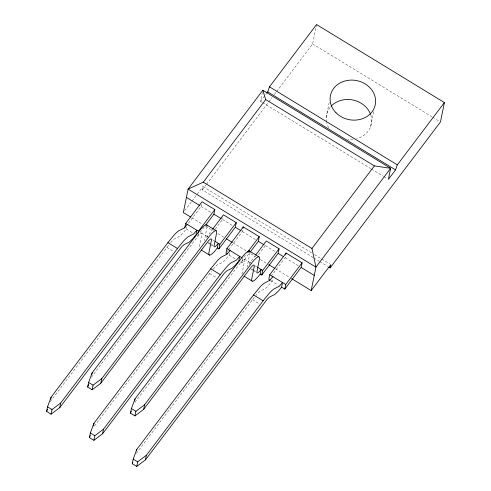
<?xml version="1.0" encoding="UTF-8"?>
<svg xmlns="http://www.w3.org/2000/svg" width="491" height="491" viewBox="0 0 491 491"><rect width="100%" height="100%" fill="white"/><g stroke="black" fill="none" stroke-linecap="round" stroke-linejoin="round"><path stroke-width="0.37" stroke-dasharray="2.46 1.84" d="M207.116 226.547L204.44 240.179A9.532 1.811 -58.6 0 0 204.452 240.596M249.944 252.687L247.268 266.318A9.532 1.811 -58.6 0 0 247.378 267.024M170.653 242.652L171.555 241.621A21.021 3.989 -58.6 0 1 174.606 238.736L178.97 236.687L181.271 234.968L186.341 229.021L186.746 227.045M313.19 257.554L202.304 189.876L202.979 186.555L311.908 253.037M188.384 223.233L201.12 206.386L201.519 204.409M206.828 237.822L207.098 236.502L212.1 229.886M215.254 229.082L222.533 219.459L222.932 217.476M213.026 269.307L214.383 267.761A21.021 3.989 -58.6 0 1 217.433 264.876L222.472 262.427L225.099 260.101L229.168 255.16L229.978 251.208M261.856 102.146L260.549 101.349L262.354 92.492M228.702 249.6L242.345 231.549L242.75 229.573M240.038 261.795L241.953 262.967L242.892 258.352L246.531 253.534M249.526 264.618L249.925 262.642L255.381 255.418M258.536 254.62L265.361 245.592L265.625 244.279M276.611 91.565L312.614 43.932L316.554 24.55M272.266 279.98L272.002 281.3L266.926 287.247L264.624 288.966L260.261 291.016A21.021 3.989 -58.6 0 0 257.21 293.9L255.854 295.447M271.075 276.341L285.173 257.689L285.848 254.393M326.159 117.49L329.344 101.833M370.607 126.598L373.946 110.199M260.549 101.349L266.368 93.652M184.708 210.737L191.558 201.666M192.018 201.065L202.979 186.555M202.304 189.876L205.999 184.99M206.459 184.383L268.307 102.558M268.767 101.944L271.996 97.672M274.303 94.616L276.151 92.173M50.18 401.755L169.42 244.131M197.529 235.852L204.808 226.222M91.246 377.364L197.664 236.558A9.532 1.811 -58.6 0 1 201.844 234.403L199.401 246.402A19.069 3.621 -58.6 0 0 199.248 247.489M94.395 426.065L211.461 271.228M226.885 252.006L228.247 250.201M134.994 402.282L240.492 262.697A9.532 1.811 -58.6 0 1 244.671 260.543L242.229 272.542A19.069 3.621 -58.6 0 0 242.094 274.469M241.953 262.967L249.686 252.736M136.302 453.426L254.289 297.368M312.614 43.932L431.976 116.784M432.632 117.183L439.15 121.167M262.507 102.545L370.785 168.628M371.435 169.027L383.176 176.195M383.827 176.588L387.092 178.583M314.522 254.633L321.04 258.61M321.697 259.009L329.522 263.784M313.841 257.953L319.064 261.138M319.715 261.537L327.54 266.312M201.12 206.386L211.345 212.628M222.533 219.459L232.759 225.7M242.345 231.549L255.768 239.743M265.361 245.592L274.948 251.447M285.173 257.689L298.602 265.883M191.815 217.728L202.249 224.092M205.514 226.087L213.34 230.862M217.906 233.648L223.773 237.233M232.906 242.806L246.605 251.165M247.255 251.564L255.737 256.738M260.304 259.524L266.171 263.108M275.304 268.681L289.653 277.44M201.629 233.004L208.657 237.294M244.457 259.144L251.484 263.434M207.098 236.502L208.693 237.478M212.529 239.817L214.45 240.989M249.925 262.642L251.527 263.618M255.357 265.956L256.64 266.736M186.341 229.021L192.736 232.924M208.399 242.48L210.952 244.045M211.59 244.432L212.873 245.212M229.168 255.16L235.563 259.064M251.865 269.013L253.779 270.185M254.418 270.572L255.701 271.351M270.719 280.521L278.391 285.203M207.932 242.984L209.847 244.156M210.486 244.543L213.045 246.108M250.76 269.123L252.036 269.903M252.675 270.296L255.872 272.241M166.836 247.415L173.863 251.711M209.663 273.555L216.691 277.851M252.491 299.694L259.518 303.984M370.785 115.011A22.881 19.898 11.5 0 1 356.644 138.677M353.06 139.358A22.881 19.898 11.5 0 1 347.861 139.419M328.688 127.715A22.881 19.898 11.5 0 1 326.662 122.713M326.497 121.977A22.881 19.898 11.5 0 1 330.572 106.762"/><path stroke-width="0.74" d="M51.076 414.171L52.009 409.562L60.706 403.001L177.472 248.507L183.603 241.007A30.417 5.775 -58.6 0 1 188.01 236.84L193.644 233.955L196.873 230.261L195.934 234.876L193.024 238.516L189.231 242.137L184.193 244.592A21.021 3.989 -58.6 0 0 181.142 247.47L59.773 407.61L51.076 414.171L46.602 411.44L47.535 406.83L51.119 397.145L167.885 242.658L174.017 235.152A30.417 5.775 -58.6 0 1 178.417 230.991L184.051 228.106L187.28 224.405M50.72 399.122L51.119 397.145M59.773 407.61L60.706 403.001M92.136 389.774L93.075 385.171L101.772 378.604L209.516 236.103A19.069 3.621 -58.6 0 1 216.703 232.396L214.027 246.028A9.532 1.811 -58.6 0 0 218.286 243.327L217.347 247.943A19.069 3.621 -58.6 0 1 208.988 252.251L211.431 240.252A9.532 1.811 -58.6 0 0 207.257 242.407L100.833 383.213L92.136 389.774L87.662 387.043L88.601 382.44L92.185 372.755L199.923 230.254A19.069 3.621 -58.6 0 1 207.098 225.707M91.78 374.731L92.185 372.755M93.904 440.31L94.837 435.701L103.533 429.14L220.299 274.647L226.431 267.141A30.417 5.775 -58.6 0 1 230.838 262.98L236.472 260.095L239.7 256.4L238.761 261.016L235.852 264.655L232.059 268.276L227.02 270.725A21.021 3.989 -58.6 0 0 223.97 273.61L102.601 433.749L93.904 440.31L89.43 437.579L90.362 432.97L93.947 423.285L210.713 268.798L216.844 261.292A30.417 5.775 -58.6 0 1 221.251 257.131L226.879 254.246L230.107 250.545M100.833 383.213L101.772 378.604M93.413 425.924L93.947 423.285M102.601 433.749L103.533 429.14M134.97 415.914L135.903 411.305L144.6 404.744L252.343 262.243A19.069 3.621 -58.6 0 1 259.536 258.536L256.854 272.167A9.532 1.811 -58.6 0 0 261.114 269.467L260.175 274.082A19.069 3.621 -58.6 0 1 251.822 278.391L254.258 266.392A9.532 1.811 -58.6 0 0 250.085 268.546L143.66 409.353L134.97 415.914L130.496 413.183L131.428 408.58L135.013 398.895L242.75 256.394A19.069 3.621 -58.6 0 1 249.925 251.846M134.614 400.871L135.013 398.895M136.731 466.45L137.67 461.841L146.361 455.28L263.127 300.787L269.258 293.28A30.417 5.775 -58.6 0 1 273.665 289.119L279.299 286.235L282.528 282.54L281.589 287.155L278.679 290.795L274.886 294.416L269.847 296.865A21.021 3.989 -58.6 0 0 266.797 299.749L145.428 459.889L136.731 466.45L132.257 463.719L133.196 459.11L136.774 449.425L253.54 294.938L259.671 287.431A30.417 5.775 -58.6 0 1 264.078 283.264L269.706 280.379L272.941 276.685M143.66 409.353L144.6 404.744M136.51 450.744L136.774 449.425M184.745 228.045L185.684 223.436L202.059 201.77L214.843 209.571L213.904 214.186L205.717 225.019M145.428 459.889L146.361 455.28M198.063 233.213L198.468 231.236L214.843 209.571M217.347 247.943L218.943 248.919L219.882 244.303L236.257 222.644L223.473 214.843L212.554 229.285M250.14 252.135L258.327 241.302L259.266 236.687L243.284 226.934L226.916 248.599L225.977 253.209L227.253 253.994M218.943 248.919L235.318 227.259L236.257 222.644M243.02 228.254L243.284 226.934M260.175 274.082L261.771 275.058L262.71 270.443L279.084 248.784L266.3 240.983L255.836 254.817M281.589 287.155L284.786 289.107L301.155 267.442L302.094 262.826L286.112 253.074L269.743 274.733L268.804 279.348L270.081 280.134M261.771 275.058L278.145 253.399L279.084 248.784M285.848 254.393L286.112 253.074M284.786 289.107L285.725 284.492L302.094 262.826M291.611 278.636L311.177 290.58L315.952 267.135L311.957 248.483L203.286 182.161L188.102 189.109L183.333 212.548L190.508 216.93M328.847 267.11L330.148 267.908L330.824 264.581L311.177 290.58M266.816 93.057L267.712 91.872L269.485 86.827L316.554 24.55L444.398 102.576L440.458 121.958L330.148 267.908M262.802 90.276L265.705 99.575L374.375 165.897L390.646 168.303L315.952 267.135L188.102 189.109L262.802 90.276L390.646 168.303L388.393 179.375L395.556 169.898L397.329 164.853L444.398 102.576M46.602 411.44L47.369 409.365M87.662 387.043L88.687 384.281M89.43 437.579L90.197 435.505M130.496 413.183L131.263 411.108M132.257 463.719L132.766 462.338M203.286 182.161L265.705 99.575M247.439 252.331L259.266 236.687M311.957 248.483L374.375 165.897M269.485 86.827L397.329 164.853M267.712 91.872L395.556 169.898M186.414 197.413L199.837 205.606M213.904 214.186L221.3 218.704M235.318 227.259L241.069 230.77M258.327 241.302L264.078 244.813M278.145 253.399L283.258 256.517M301.155 267.442L314.258 275.439M206.527 224.835L216.114 230.684M249.354 250.975L258.941 256.824M226.388 238.822L232.255 242.407M268.78 264.698L274.653 268.282M185.684 223.436L198.468 231.236M215.089 241.382L219.882 244.303M226.916 248.599L242.253 257.959M257.278 267.129L262.71 270.443M269.743 274.733L285.725 284.492M201.114 249.98L209.424 255.056M243.941 276.12L252.251 281.196M167.885 242.658L177.472 248.507M210.713 268.798L220.299 274.647M253.54 294.938L263.127 300.787M88.601 382.44L93.075 385.171M131.428 408.58L135.903 411.305M47.535 406.83L52.009 409.562M90.362 432.97L94.837 435.701M133.196 459.11L137.67 461.841M331.026 106.265A22.881 19.898 11.5 0 1 352.912 100.011A22.881 19.898 11.5 0 1 370.564 114.372M336.028 112.783A22.881 19.898 11.5 0 0 374.553 107.216A22.881 19.898 11.5 0 0 347.972 80.352A22.881 19.898 11.5 0 0 336.028 112.783"/></g></svg>
